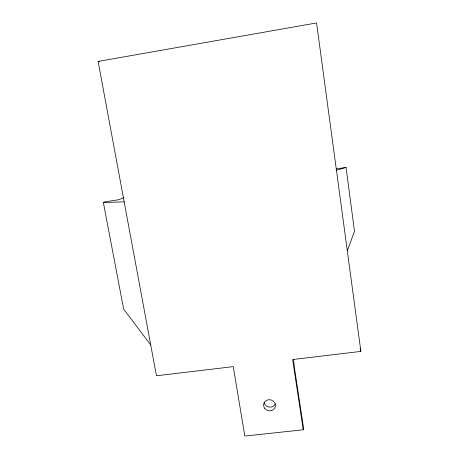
<?xml version="1.0" encoding="UTF-8"?>
<svg xmlns="http://www.w3.org/2000/svg" width="459" height="459" viewBox="0 0 459 459"><rect width="100%" height="100%" fill="white"/><g stroke="black" fill="none" stroke-linecap="round" stroke-linejoin="round"><path stroke-width="0.69" d="M347.297 250.723L354.503 231.273L346.04 167.437L336.252 168.912M123.987 197.404L118.996 199.694L105.008 201.805L103.361 202.522L123.66 309.131L150.718 344.967M336.476 170.209L346.04 167.437M98.123 61.431L316.567 22.95L360.877 351.405L292.624 359.546L303.279 429.79L244.813 436.05L233.258 366.626L156.439 375.789L98.123 61.431L99.477 61.81M103.361 202.522L124.171 201.862M360.143 348.662L360.877 351.405M293.525 359.294L294.403 367.659L303.215 425.797L303.279 429.79M275.337 403.788A5.892 5.514 14 0 1 269.215 407.076A5.892 5.514 14 0 1 264.068 402.25M264.849 408.625A5.973 5.583 14.1 0 0 275.039 407.506A5.973 5.583 14.1 0 0 268.63 399.714A5.973 5.583 14.1 0 0 264.849 408.625"/></g></svg>
